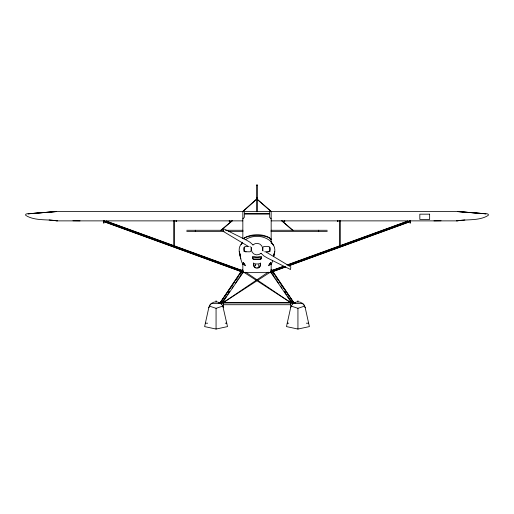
<?xml version="1.0" encoding="UTF-8"?>
<svg xmlns="http://www.w3.org/2000/svg" width="514" height="514" viewBox="0 0 514 514"><rect width="100%" height="100%" fill="white"/><g stroke="black" fill="none" stroke-linecap="round" stroke-linejoin="round"><path stroke-width="0.77" d="M240.147 274.251L240.154 274.148A3.816 2.602 34.4 0 1 240.327 273.692M244.703 247.022C243.932 248.281 243.809 250.446 245.024 251.474A1.593 1.452 46.8 0 0 245.486 251.725L249.374 251.828A1.825 1.825 0 0 0 251.14 250.491L251.14 247.716A1.838 1.838 0 0 0 250.768 247.022M264.626 251.828L268.481 251.731A1.593 1.452 -46.8 0 0 268.976 251.474C270.191 250.446 270.068 248.281 269.297 247.022M255.092 266.027L255.651 264.684M273.66 256.621C275.138 252.29 275.889 246.778 271.99 243.45A25.077 25.077 0 0 0 271.167 241.664A20.862 20.862 0 0 0 257 236.369A20.862 20.862 0 0 0 245.943 239.37M261.041 253.299L263.945 255.946L267.241 257.925L290.532 269.522L290.815 266.901L266.175 252.085M273.724 256.248L274.727 251.359M208.787 307.68L204.623 326.602L216.066 329.05L227.516 326.602L222.813 306.087L221.926 304.654L219.324 302.56A7.453 7.453 0 0 0 208.787 307.68L210.207 304.654L211.389 303.459L220.744 303.459M290.648 307.68L286.484 326.602L297.934 329.05L309.377 326.602L305.213 307.68L303.793 304.654L302.611 303.459L293.256 303.459L292.074 304.654L290.648 307.68L290.648 302.56L245.776 272.24M242.833 218.906L244.323 217.371L244.323 214.094L269.677 214.094L269.677 217.371L271.167 218.906M243.141 238.766C250.132 233.478 264.646 233.054 271.167 239.254M103.867 220.936L103.725 221.322L105.171 221.842M105.312 221.463L104.753 221.258L104.612 221.643L103.912 220.949M105.017 221.264L104.959 221.418A1.182 0.341 -70 0 0 105.042 221.952A2.679 0.777 -70 0 0 105.492 221.778M104.933 221.759L105.017 221.354M242.152 270.499L241.805 271.822L105.473 222.247L105.942 220.969L242.916 270.782M409.876 221.026L407.859 221.142L407.859 221.958L408.424 221.958A1.6 1.6 0 0 0 409.934 220.872M255.008 265.34L255.214 264.845M409.87 221.033L409.356 221.656L409.247 221.258L408.688 221.463M242.479 242.255L241.066 244.606L242.01 243.45C237.301 247.388 239.569 253.961 240.803 258.876M268.571 265.744L270.743 262.365L268.886 265.205A40.535 40.535 0 0 0 271.167 264.395A25.077 25.077 0 0 0 272.671 260.765M221.026 301.686L242.023 270.011M222.26 302.508L226.635 295.91M228.389 293.269L229.263 291.952M219.902 302.939L241.381 271.572M221.026 301.859L223.731 297.908M224.631 296.591L226.886 293.301M228.235 291.329L234.545 282.109M235.9 280.136L238.149 276.847M239.505 274.874L240.404 273.557M241.586 272.459L242.036 271.803M242.704 272.131L243.463 271.019M222.106 302.598L226.166 296.674M227.516 294.702L229.771 291.412M232.02 288.116L233.375 286.144M235.181 283.51L237.879 279.565M238.785 278.247L241.034 274.958M222.401 302.733L242.987 272.671M257.27 198.937L257.27 199.483L271.026 211.485M293.096 230.278L292.556 230.278L281.788 220.879M409.015 221.63L410.088 220.949M220.904 230.278L232.09 220.744M242.859 211.35L256.73 198.937M232.212 220.879L221.328 230.137M242.974 211.485L256.589 199.329M219.324 303.029L219.324 302.573L223.352 302.56L268.192 272.157M223.352 307.68L223.352 302.56L270.711 271.9A0.816 0.463 -34.4 0 1 271.167 271.174L271.167 262.827M293.256 303.459L294.676 302.56A7.453 7.453 0 0 1 305.213 307.68M271.167 270.133L271.649 269.908A6.425 1.176 -33.5 0 1 271.848 270.672M272.247 271.591L272.825 271.341M409.272 221.759L410.313 220.872L410.313 223.095M271.084 270.782L283.137 266.393M286.902 265.025L408.058 220.962L408.527 222.241L288.765 265.802M272.015 270.672L283.33 266.548M287.859 264.896L407.069 221.476M319.348 254.064L317.087 254.886L320.877 253.575M328.388 250.774L330.65 249.952M339.69 246.662L341.951 245.84M350.998 242.55L353.253 241.728M362.299 238.438L364.561 237.616M373.601 234.333L375.862 233.51M387.164 229.398L384.902 230.221L387.19 229.462M296.006 262.622L298.268 261.799M307.314 258.51L309.576 257.687M328.414 250.838L332.179 249.47M339.715 246.726L343.481 245.358M351.017 242.614L354.788 241.246M362.319 238.502L366.09 237.134M373.627 234.397L375.888 233.574M396.23 226.173L398.491 225.35M408.784 221.714L410.365 221.142M408.829 221.842L410.275 221.322L410.133 220.936M285.212 267.017L272.388 271.688A1.182 0.341 70 0 0 272.471 271.161M288.984 265.642L408.951 221.945M285.752 266.894L272.195 271.829L271.848 270.499M209.326 306.087L216.066 308.31L222.813 306.087M291.187 306.087L297.934 308.31L304.673 306.087M410.043 223.095L410.043 220.872L456.695 220.872L464.874 219.966M456.695 220.782L461.122 220.448M257.244 264.003L260.425 263.598L260.54 263.027L260.065 266.4L258.773 267.698L257 268.167L255.227 267.698L253.935 266.4L253.46 263.027L253.575 263.598L256.756 264.003M456.695 220.872C467.033 219.06 479.209 221.129 488.3 215.36L488.3 214.267L487.221 213.83L457.479 211.582M56.514 211.582L28.103 213.83L57.305 211.421L242.833 211.421L242.833 238.445M56.521 211.582L26.779 213.83L25.7 214.267L25.7 215.36C34.791 221.129 46.967 219.06 57.305 220.872L103.957 220.872L103.957 223.095M433.951 220.872L441.044 220.769M224.046 303.003L294.676 302.56L294.676 303.029M256.73 185.059L257.27 185.059M256.73 197.851L257.27 197.851M256.73 198.128L257.27 198.128M104.066 220.872L106.141 221.142L106.141 221.958L105.576 221.958A1.6 1.6 0 0 1 104.066 220.872L104.124 221.026M106.321 220.872L242.833 220.872M271.167 220.872L407.679 220.872M176.051 220.969L176.598 220.969M229.244 220.969L229.79 220.969M284.21 220.969L284.756 220.969M337.402 220.969L337.949 220.969M186.749 230.278L223.352 230.278M225.53 230.278L243 230.278M271 230.278L327.251 230.278M186.749 231.364L224.091 231.364M228.608 231.364L243 231.364M271 231.364L327.251 231.364M248.718 246.379L246.103 246.379A1.838 1.838 0 0 0 244.33 247.716M242.833 272.632L271.167 272.632M221.54 303.645L223.352 303.645M290.648 303.645L292.46 303.645M223.333 304.718L290.667 304.718M205.369 323.197L207.662 323.197M225.241 323.197L226.77 323.197M287.23 323.197L288.759 323.197M306.338 323.197L308.631 323.197M223.352 302.56L289.954 303.003M72.956 220.769L80.049 220.872M457.486 211.582L485.897 213.83L456.695 211.421L271.167 211.421L271.167 243.231M52.878 220.448L57.305 220.782M49.126 219.966L57.305 220.872M126.836 229.398L129.098 230.221L126.81 229.462M138.137 233.51L140.399 234.333M149.439 237.616L151.701 238.438M160.747 241.728L163.002 242.55M172.049 245.84L174.31 246.662M183.35 249.952L185.612 250.774M194.652 254.064L196.913 254.886L193.123 253.575M205.96 258.176L208.215 258.992M217.261 262.281L219.523 263.104M228.563 266.393L230.825 267.216M115.509 225.35L117.77 226.173M138.112 233.574L140.373 234.397M147.91 237.134L151.681 238.502M159.212 241.246L162.983 242.614M170.519 245.358L174.285 246.726M181.821 249.47L185.586 250.838M204.424 257.687L208.196 259.056M215.732 261.799L219.497 263.168M227.034 265.911L230.799 267.28M103.635 221.142L105.216 221.714M106.931 221.476L241.985 270.672M105.049 221.945L241.612 271.688A1.182 0.341 -70 0 1 241.529 271.161M104.727 221.759L103.687 220.872L103.687 223.095M241.175 271.341L241.753 271.591M247.825 246.122L223.185 231.358L223.468 228.691L246.759 240.289L250.055 242.261L252.959 244.915M242.833 270.133L242.415 269.914A6.425 1.176 33.5 0 0 242.152 270.672M270.794 239.119L271.167 239.351L270.615 238.721M242.833 262.95L242.833 271.174A0.816 0.463 34.4 0 1 243.289 271.9L290.648 302.56M257.392 199.348L271.148 211.35M281.91 220.744L292.672 230.137M104.509 221.553L104.13 221.033M104.541 221.161L104.984 221.63M271.99 243.45L273.506 245.313M272.619 271.572L294.098 302.939M273.596 273.557L274.495 274.874M275.851 276.847L278.1 280.136M279.455 282.109L285.765 291.329M287.114 293.301L289.369 296.591M290.269 297.908L292.974 301.859M271.964 271.803L272.414 272.459M270.537 271.019L271.296 272.131M272.966 274.958L275.215 278.247M276.121 279.565L278.819 283.51M280.625 286.144L281.98 288.116M284.229 291.412L286.484 294.702M287.834 296.674L291.894 302.598M271.013 272.671L291.599 302.733M271.977 270.011L292.974 301.686M271.026 269.272L271.777 270.396M284.737 291.952L285.611 293.269M287.365 295.91L291.74 302.508M245.429 265.744L243.257 262.365L245.114 265.205A40.535 40.535 0 0 1 242.833 264.395A25.077 25.077 0 0 1 240.115 253.685M271.167 241.664L272.934 244.606M258.831 265.513L258.844 265.539A1.908 1.908 0 0 1 257.951 267.678M409.504 221.598L409.459 221.161M408.983 221.354L409.067 221.759M408.983 221.264L409.041 221.418A1.182 0.341 70 0 1 408.958 221.952A2.679 0.777 70 0 1 408.508 221.778M239.273 251.359L240.417 256.949M262.86 250.491L262.86 247.716A1.838 1.838 0 0 1 264.626 246.379L267.897 246.379A1.838 1.838 0 0 1 269.67 247.716M273.853 274.251L273.846 274.148A3.816 2.602 -34.4 0 0 273.673 273.692M410.211 220.731L410.211 221.097L410.146 220.731M340.229 220.602L340.229 245.763M339.683 220.602L339.683 245.763M337.949 220.872L337.949 221.412L337.402 221.412L337.402 220.872M318.68 230.278L318.68 231.364M318.41 230.278L318.41 231.364M297.934 300.703L297.934 302.059M297.934 308.31L297.934 329.05M295.28 302.573L295.28 303.029M284.756 220.872L284.756 221.412L284.21 221.412L284.21 220.872M270.075 247.395L270.075 251.372M260.302 263.181L260.302 265.513A3.418 3.418 0 0 1 257.887 267.929M257.27 184.95L257.27 211.755M256.73 184.95L256.73 211.755M253.698 263.181L253.698 265.513A3.418 3.418 0 0 0 256.113 267.929M243.925 247.395L243.925 251.372M229.79 220.872L229.79 221.412L229.244 221.412L229.244 220.872M218.72 302.573L218.72 303.029M216.066 300.703L216.066 302.059M216.066 308.31L216.066 329.05M195.59 230.278L195.59 231.364M195.32 230.278L195.32 231.364M176.598 220.872L176.598 221.412L176.051 221.412L176.051 220.872M174.317 220.602L174.317 245.763M173.771 220.602L173.771 245.763M103.854 220.731L103.854 221.097L103.789 220.731M243.385 238.721A14.553 4.96 0 0 1 256.981 235.534A14.553 4.96 0 0 1 270.57 238.721M273.885 253.685A25.077 25.077 0 0 1 273.814 254.995M271.167 271.174A0.816 0.463 -34.4 0 1 272.015 271.007A5.506 3.123 -34.4 0 1 272.947 272.793M269.67 250.491A1.838 1.838 0 0 1 267.897 251.828M263.11 251.031A1.838 1.838 0 0 1 262.924 250.684M258.349 264.684A1.908 1.908 0 0 1 258.651 265.076M271.912 270.672A91.087 88.504 -90 0 1 272.825 270.403M273.731 270.146A91.087 88.504 -90 0 1 274.63 269.908M249.958 246.476A1.838 1.838 0 0 1 250.138 246.547M246.103 251.828A1.838 1.838 0 0 1 244.33 250.491M242.833 271.174A0.816 0.463 34.4 0 0 241.985 271.007A5.506 3.123 34.4 0 0 241.053 272.793M240.269 270.936A107.085 104.046 90 0 1 239.37 270.525M239.37 269.908A91.087 88.504 90 0 1 240.269 270.146M241.175 270.403A91.087 88.504 90 0 1 242.088 270.672M252.92 245.024A5.776 5.776 0 0 1 262.577 250.601M261.08 253.19A5.776 5.776 0 0 1 251.423 247.613M274.63 270.525A107.085 104.046 -90 0 1 273.731 270.936M243.289 271.9A5.468 3.103 34.4 0 1 241.741 273.487M220.056 303.029A0.816 0.463 34.4 0 1 220.904 303.196A0.816 0.463 34.4 0 1 221.361 303.922M222.382 302.02A3.816 2.602 34.4 0 1 222.331 302.174M241.574 274.161A3.816 2.602 34.4 0 1 241.278 274.54M240.719 273.191A3.816 2.602 34.4 0 1 240.848 273.088M220.943 301.994A3.816 2.602 34.4 0 1 221.219 301.602M272.259 273.487A5.468 3.103 -34.4 0 1 270.711 271.9M292.639 303.922A0.816 0.463 -34.4 0 1 293.096 303.196A0.816 0.463 -34.4 0 1 293.944 303.029M273.152 273.088A3.816 2.602 -34.4 0 1 273.281 273.191M292.781 301.602A3.816 2.602 -34.4 0 1 293.057 301.994M272.722 274.54A3.816 2.602 -34.4 0 1 272.426 274.161M291.669 302.174A3.816 2.602 -34.4 0 1 291.618 302.02M260.939 258.362L260.405 258.992L253.595 258.992L253.106 258.619L253.061 257.488L260.939 257.488L260.939 258.362M261.414 258.381L260.868 259.326A0.938 0.797 -12.7 0 1 260.322 259.474L253.678 259.467A0.938 0.797 12.7 0 1 253.132 259.326L252.599 258.523L252.586 256.37L257 257.019L261.414 256.37L261.414 258.381M173.783 245.326L174.31 245.467L173.783 245.326M339.69 245.326L340.217 245.467L339.69 245.326M173.809 245.885L174.31 245.904L173.809 245.885M339.722 245.885L340.217 245.904L339.722 245.885M269.664 211.421L244.323 211.421L244.323 213.387L269.677 213.387L269.664 211.427M429.64 214.165L419.829 214.165L419.829 219.439L429.64 219.439L429.64 214.165"/></g></svg>
